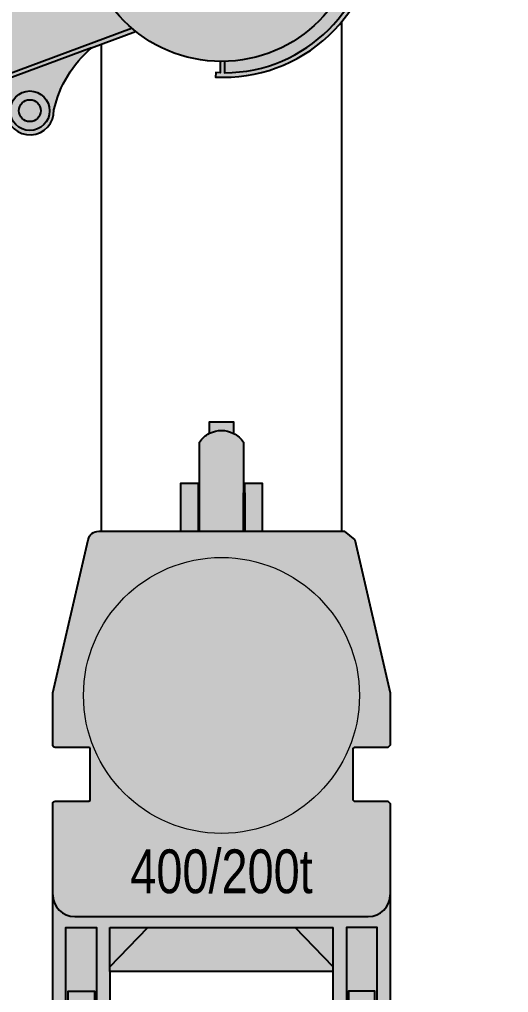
# Model space of a CAD drawing. Header units: millimetres. Extents: x -7937 to 19259, y -19600 to 24975.
# Drawn here: x 6878 to 7995, y 20353 to 22575 of the extents above; entities that cross this region are included whole.
import ezdxf
from ezdxf.enums import TextEntityAlignment as Align

# ---------------------------------------------------------------- set-up
doc = ezdxf.new("R2010")
doc.units = ezdxf.units.MM
doc.set_wipeout_variables(frame=1)
doc.layers.add('Техника. Кран LR 1400-2', color=250, linetype='Continuous')
doc.layers.add('Техника. Кран LR 1400-2 Штриховка', color=7, linetype='Continuous', true_color=0xffd147)
doc.styles.get("Standard").update_dxf_attribs({"font": ''})
doc.styles.get('Standard').set_extended_font_data('Mipgost')

# ---------------------------------------------------------------- blocks, each defined once
blk = doc.blocks.new('LR 1400-2-20241215.202716')
at = {"color": 0, "linetype": 'ByBlock', "lineweight": -2, "transparency": 16777216}
blk.add_wipeout([(290.00000000010203, -1584.9999999999561), (290.00000000002575, -867.4999999999268), (285.0000000000257, -867.4999999999268), (285.0000000001022, -984.9999999999561), (255.0000000000257, -984.9999999999266), (255.00000000010567, -629.9999999999559), (-254.9999999998945, -629.9999999999559), (-254.99999999997453, -984.9999999999266), (-284.99999999997465, -984.9999999999266), (-284.99999999997465, -867.4999999999268), (-289.9999999999744, -867.4999999999268), (-289.999999999898, -1179.9999999999557), (-178.9999999998979, -1179.9999999999557), (-178.9999999998979, -894.9999999999559), (179.0000000001022, -894.9999999999559), (179.0000000001022, -1179.9999999999557), (290.00000000010203, -1179.9999999999557), (290.00000000010203, -1419.999999999956), (240.0000000001021, -1419.999999999956), (240.00000000002564, -1469.999999999927), (190.0000000001022, -1519.999999999956), (-189.99999999989814, -1519.999999999956), (-239.99999999989802, -1469.999999999956), (-239.99999999997442, -1419.999999999927), (-289.999999999898, -1419.999999999956), (-289.999999999898, -1584.9999999999561), (-349.9999999998979, -1584.9999999999561), (-349.99999999997453, -867.4999999999268), (-354.99999999997453, -867.4999999999268), (-354.99999999989814, -984.9999999999561), (-384.99999999989814, -984.9999999999561), (-384.99999999989814, -246.4999999999559), (-384.99999999989814, -246.4999999999559), (-384.61939766245746, -244.58658283812883), (-383.5355339058342, -242.96446609401983), (-381.9134171617252, -241.88060233739634), (-379.99999999989814, -241.4999999999559), (-302.999999999898, -241.4999999999559), (-302.999999999898, -241.4999999999559), (-301.8519497028028, -241.27163859748953), (-300.87867965633836, -240.62132034351544), (-300.22836140236393, -239.6480502970512), (-299.99999999989814, -238.49999999995543), (-299.99999999989814, -121.49999999995589), (-299.99999999989814, -121.49999999995589), (-300.22836140236393, -120.35194970286057), (-300.87867965633836, -119.37867965639634), (-301.8519497028028, -118.72836140242225), (-302.999999999898, -118.49999999995589), (-379.99999999989814, -118.49999999995589), (-379.99999999989814, -118.49999999995589), (-381.9134171617236, -118.11939766251226), (-383.53553390583124, -117.03553390588922), (-384.61939766245496, -115.41341716178158), (-384.99999999989814, -113.49999999995589), (-384.99999999989814, 5.852629355796125), (-304.46481341693266, 355.6097160786744), (-304.46481341693266, 355.6097160786744), (-301.251288268894, 363.33120929019924), (-295.6708314574232, 369.56071192427953), (-288.34799164868775, 373.60103597419084), (-280.1023199994488, 375.00000000004457), (-92.99999999997453, 375.00000000007367), (-92.99999999989802, 485.0000000000441), (-52.99999999997431, 485.00000000007367), (-52.99999999997431, 463.0000000000732), (-49.99999999997431, 463.0000000000732), (-49.99999999989791, 578.5922782294592), (-49.99999999989791, 578.5922782294592), (-45.36948763556313, 584.6115843844027), (-40.01741482020316, 589.9994418363308), (-34.02909900552572, 594.6699626902487), (-27.49999999989791, 598.548694121776), (-27.49999999989791, 598.548694121776), (-27.49999999989791, 625.0236187311393), (27.50000000002558, 625.0236187311393), (27.50000000010209, 598.4406591571178), (27.50000000010209, 598.4406591571178), (34.042993377470225, 594.5161953550019), (40.036549445115156, 589.79502345235), (45.38423279163362, 584.3531063916289), (50.00000000010198, 578.2780037959828), (50.000000000102204, 578.2780037959828), (50.00000000002569, 463.0000000000732), (53.00000000002569, 463.0000000000732), (53.000000000102204, 485.0000000000441), (93.00000000010209, 485.0000000000441), (93.0000000000257, 375.00000000007367), (280.1023199996528, 375.00000000004457), (304.4648134171404, 355.6097160786744), (385.0000000000258, 5.8526293558102225), (385.0000000000258, -113.49999999992633), (380.00000000010215, -118.49999999995589), (303.00000000010215, -118.49999999995589), (300.0000000001022, -121.49999999995589), (300.0000000001022, -238.49999999995543), (303.00000000010215, -241.4999999999559), (380.00000000010215, -241.4999999999559), (385.0000000001022, -246.4999999999559), (385.0000000001022, -984.9999999999561), (355.0000000001022, -984.9999999999561), (355.0000000000257, -867.4999999999268), (350.0000000001021, -867.4999999999559), (350.0000000001021, -1584.9999999999561)], dxfattribs=at)
at = {"layer": 'Техника. Кран LR 1400-2 Штриховка', "transparency": 16777216}
h = blk.add_hatch(color=256, dxfattribs=at)
h.dxf.hatch_style = 1
edge = h.paths.add_edge_path()
edge.add_line((350.0000000001019, -1584.999999999956), (290.0000000001019, -1584.999999999956))
edge.add_line((290.0000000001019, -1584.999999999956), (290.0000000000255, -867.4999999999272))
edge.add_line((290.0000000000255, -867.4999999999272), (285.0000000000255, -867.4999999999272))
edge.add_line((285.0000000000255, -867.4999999999272), (285.0000000001019, -984.9999999999563))
edge.add_line((285.0000000001019, -984.9999999999563), (255.0000000000255, -984.9999999999272))
edge.add_line((255.0000000000255, -984.9999999999272), (255.0000000001055, -629.9999999999563))
edge.add_line((255.0000000001055, -629.9999999999563), (-254.9999999998945, -629.9999999999563))
edge.add_line((-254.9999999998945, -629.9999999999563), (-254.9999999999745, -984.9999999999272))
edge.add_line((-254.9999999999745, -984.9999999999272), (-284.9999999999745, -984.9999999999272))
edge.add_line((-284.9999999999745, -984.9999999999272), (-284.9999999999745, -867.4999999999272))
edge.add_line((-284.9999999999745, -867.4999999999272), (-289.9999999999745, -867.4999999999272))
edge.add_line((-289.9999999999745, -867.4999999999272), (-289.9999999998981, -1179.999999999956))
edge.add_line((-289.9999999998981, -1179.999999999956), (-178.9999999998981, -1179.999999999956))
edge.add_line((-178.9999999998981, -1179.999999999956), (-178.9999999998981, -894.9999999999563))
edge.add_line((-178.9999999998981, -894.9999999999563), (179.0000000001019, -894.9999999999563))
edge.add_line((179.0000000001019, -894.9999999999563), (179.0000000001019, -1179.999999999956))
edge.add_line((179.0000000001019, -1179.999999999956), (290.0000000001019, -1179.999999999956))
edge.add_line((290.0000000001019, -1179.999999999956), (290.0000000001019, -1419.999999999956))
edge.add_line((290.0000000001019, -1419.999999999956), (240.0000000001019, -1419.999999999956))
edge.add_line((240.0000000001019, -1419.999999999956), (240.0000000000255, -1469.999999999927))
edge.add_line((240.0000000000255, -1469.999999999927), (190.0000000001019, -1519.999999999956))
edge.add_line((190.0000000001019, -1519.999999999956), (-189.9999999998981, -1519.999999999956))
edge.add_line((-189.9999999998981, -1519.999999999956), (-239.9999999998981, -1469.999999999956))
edge.add_line((-239.9999999998981, -1469.999999999956), (-239.9999999999745, -1419.999999999927))
edge.add_line((-239.9999999999745, -1419.999999999927), (-289.9999999998981, -1419.999999999956))
edge.add_line((-289.9999999998981, -1419.999999999956), (-289.9999999998981, -1584.999999999956))
edge.add_line((-289.9999999998981, -1584.999999999956), (-349.9999999998981, -1584.999999999956))
edge.add_line((-349.9999999998981, -1584.999999999956), (-349.9999999999745, -867.4999999999272))
edge.add_line((-349.9999999999745, -867.4999999999272), (-354.9999999999745, -867.4999999999272))
edge.add_line((-354.9999999999745, -867.4999999999272), (-354.9999999998981, -984.9999999999563))
edge.add_line((-354.9999999998981, -984.9999999999563), (-384.9999999998981, -984.9999999999563))
edge.add_line((-384.9999999998981, -984.9999999999563), (-384.9999999998981, -246.4999999999563))
edge.add_arc((-379.9999999999091, -246.4999999999454), 4.999999999989086, 89.99999999987489, 180.0000000001251, ccw=False)
edge.add_line((-379.9999999998981, -241.4999999999563), (-302.9999999998981, -241.4999999999563))
edge.add_arc((-302.9999999998981, -238.4999999999563), 3, 270, 360)
edge.add_line((-299.9999999998981, -238.4999999999563), (-299.9999999998981, -121.4999999999563))
edge.add_arc((-302.9999999998981, -121.4999999999563), 3, 0, 90)
edge.add_line((-302.9999999998981, -118.4999999999563), (-379.9999999998981, -118.4999999999563))
edge.add_arc((-379.9999999999, -113.4999999999582), 4.999999999998181, 179.9999999999791, 270.00000000002086, ccw=False)
edge.add_line((-384.9999999998981, -113.4999999999563), (-384.9999999998981, 5.852629355795216))
edge.add_line((-384.9999999998981, 5.852629355795216), (-304.4648134169329, 355.609716078674))
edge.add_arc((-280.1023199994513, 350.0000000000519), 24.99999999999173, 89.99999999999437, 167.0330692046531, ccw=False)
edge.add_line((-280.1023199994488, 375.0000000000437), (-92.99999999997453, 375.0000000000728))
edge.add_line((-92.99999999997453, 375.0000000000728), (-92.99999999989814, 485.0000000000437))
edge.add_line((-92.99999999989814, 485.0000000000437), (-52.99999999997453, 485.0000000000728))
edge.add_line((-52.99999999997453, 485.0000000000728), (-52.99999999997453, 463.0000000000728))
edge.add_line((-52.99999999997453, 463.0000000000728), (-49.99999999997453, 463.0000000000728))
edge.add_line((-49.99999999997453, 463.0000000000728), (-49.99999999989814, 578.5922782294583))
edge.add_arc((-0.1050781003547172, 545.0000000005671), 60.14935068617764, 117.0937848985916, 146.0491762670661, ccw=False)
edge.add_line((-27.49999999989814, 598.548694121775), (-27.49999999989814, 625.0236187311384))
edge.add_line((-27.49999999989814, 625.0236187311384), (27.50000000002547, 625.0236187311384))
edge.add_line((27.50000000002547, 625.0236187311384), (27.50000000010186, 598.4406591571169))
edge.add_arc((-0.1050780989288214, 545.0000000011252), 60.14935068544354, 33.59069294546413, 62.68112639055448, ccw=False)
edge.add_line((50.00000000010186, 578.2780037959819), (50.00000000002547, 463.0000000000728))
edge.add_line((50.00000000002547, 463.0000000000728), (53.00000000002547, 463.0000000000728))
edge.add_line((53.00000000002547, 463.0000000000728), (53.00000000010186, 485.0000000000437))
edge.add_line((53.00000000010186, 485.0000000000437), (93.00000000010186, 485.0000000000437))
edge.add_line((93.00000000010186, 485.0000000000437), (93.00000000002547, 375.0000000000728))
edge.add_line((93.00000000002547, 375.0000000000728), (280.1023199996525, 375.0000000000437))
edge.add_line((280.1023199996525, 375.0000000000437), (304.4648134171402, 355.609716078674))
edge.add_line((304.4648134171402, 355.609716078674), (385.0000000000255, 5.852629355809768))
edge.add_line((385.0000000000255, 5.852629355809768), (385.0000000000255, -113.4999999999272))
edge.add_line((385.0000000000255, -113.4999999999272), (380.0000000001019, -118.4999999999563))
edge.add_line((380.0000000001019, -118.4999999999563), (303.0000000001019, -118.4999999999563))
edge.add_line((303.0000000001019, -118.4999999999563), (300.0000000001019, -121.4999999999563))
edge.add_line((300.0000000001019, -121.4999999999563), (300.0000000001019, -238.4999999999563))
edge.add_line((300.0000000001019, -238.4999999999563), (303.0000000001019, -241.4999999999563))
edge.add_line((303.0000000001019, -241.4999999999563), (380.0000000001019, -241.4999999999563))
edge.add_line((380.0000000001019, -241.4999999999563), (385.0000000001019, -246.4999999999563))
edge.add_line((385.0000000001019, -246.4999999999563), (385.0000000001019, -984.9999999999563))
edge.add_line((385.0000000001019, -984.9999999999563), (355.0000000001019, -984.9999999999563))
edge.add_line((355.0000000001019, -984.9999999999563), (355.0000000000255, -867.4999999999272))
edge.add_line((355.0000000000255, -867.4999999999272), (350.0000000001019, -867.4999999999563))
edge.add_line((350.0000000001019, -867.4999999999563), (350.0000000001019, -1584.999999999956))
at = {"color": 0, "linetype": 'ByBlock', "lineweight": -2, "transparency": 16777216}
for points in [[(350.0000000001019, -1584.999999999956), (290.0000000001019, -1584.999999999956), (290.0000000000255, -867.4999999999272), (285.0000000000255, -867.4999999999272), (285.0000000001019, -984.9999999999563), (255.0000000000255, -984.9999999999272), (255.0000000001055, -629.9999999999563), (-254.9999999998945, -629.9999999999563), (-254.9999999999745, -984.9999999999272), (-284.9999999999745, -984.9999999999272), (-284.9999999999745, -867.4999999999272), (-289.9999999999745, -867.4999999999272), (-289.9999999998981, -1179.999999999956), (-178.9999999998981, -1179.999999999956), (-178.9999999998981, -894.9999999999563), (179.0000000001019, -894.9999999999563), (179.0000000001019, -1179.999999999956), (290.0000000001019, -1179.999999999956), (290.0000000001019, -1419.999999999956), (240.0000000001019, -1419.999999999956), (240.0000000000255, -1469.999999999927), (190.0000000001019, -1519.999999999956), (-189.9999999998981, -1519.999999999956), (-239.9999999998981, -1469.999999999956), (-239.9999999999745, -1419.999999999927), (-289.9999999998981, -1419.999999999956), (-289.9999999998981, -1584.999999999956), (-349.9999999998981, -1584.999999999956), (-349.9999999999745, -867.4999999999272), (-354.9999999999745, -867.4999999999272), (-354.9999999998981, -984.9999999999563), (-384.9999999998981, -984.9999999999563), (-384.9999999998981, -246.4999999999563, -0.4142135623743737), (-379.9999999998981, -241.4999999999563), (-302.9999999998981, -241.4999999999563, 0.414213562373095), (-299.9999999998981, -238.4999999999563), (-299.9999999998981, -121.4999999999563, 0.414213562373095), (-302.9999999998981, -118.4999999999563), (-379.9999999998981, -118.4999999999563, -0.4142135623733081), (-384.9999999998981, -113.4999999999563), (-384.9999999998981, 5.852629355795216), (-304.4648134169329, 355.609716078674, -0.3493775297946557), (-280.1023199994488, 375.0000000000437), (-92.99999999997453, 375.0000000000728), (-92.99999999989814, 485.0000000000437), (-52.99999999997453, 485.0000000000728), (-52.99999999997453, 463.0000000000728), (-49.99999999997453, 463.0000000000728), (-49.99999999989814, 578.5922782294583, -0.1270182809522735), (-27.49999999989814, 598.548694121775), (-27.49999999989814, 625.0236187311384), (27.50000000002547, 625.0236187311384), (27.50000000010186, 598.4406591571169, -0.1276170645155413), (50.00000000010186, 578.2780037959819), (50.00000000002547, 463.0000000000728), (53.00000000002547, 463.0000000000728), (53.00000000010186, 485.0000000000437), (93.00000000010186, 485.0000000000437), (93.00000000002547, 375.0000000000728), (280.1023199996525, 375.0000000000437), (304.4648134171402, 355.609716078674), (385.0000000000255, 5.852629355809768), (385.0000000000255, -113.4999999999272), (380.0000000001019, -118.4999999999563), (303.0000000001019, -118.4999999999563), (300.0000000001019, -121.4999999999563), (300.0000000001019, -238.4999999999563), (303.0000000001019, -241.4999999999563), (380.0000000001019, -241.4999999999563), (385.0000000001019, -246.4999999999563), (385.0000000001019, -984.9999999999563), (355.0000000001019, -984.9999999999563), (355.0000000000255, -867.4999999999272), (350.0000000001019, -867.4999999999563), (350.0000000001019, -1584.999999999956)], [(-27.49999999989814, 598.548694121775, -0.2419839275895595), (27.50000000010186, 598.4406591571169)], [(-384.9999999998981, -454.9999999999563, 0.414213562373095), (-334.9999999998981, -504.9999999999563), (335.0000000001019, -504.9999999999563, 0.414213562373095), (385.0000000001019, -454.9999999999563)]]:
    blk.add_lwpolyline(points, format="xyb", dxfattribs=at)
for points in [[(-52.99999999997453, 463.0000000000728), (-52.99999999997453, 375.0000000000728)], [(-49.99999999989814, 375.0000000000437), (-49.99999999997453, 463.0000000000728)], [(49.99999999989814, 375.0000000000437), (49.99999999997453, 463.0000000000728)], [(52.99999999997453, 463.0000000000728), (52.99999999997453, 375.0000000000728)], [(-92.99999999997453, 375.0000000000728), (93.00000000002547, 375.0000000000728)], [(-354.9999999999745, -867.4999999999272), (-354.9999999998981, -529.9999999999563), (-284.9999999998981, -529.9999999999563), (-284.9999999999745, -867.4999999999272)], [(-254.9999999998945, -629.9999999999563), (-254.9999999998981, -529.9999999999563)], [(-254.9999999998981, -619.9999999999491), (-168.0880102672636, -529.9999999999563)], [(-254.9999999998981, -529.9999999999563), (255.0000000001055, -529.9999999999563)], [(254.9999999998981, -619.9999999999491), (168.0880102672636, -529.9999999999563)], [(254.9999999998945, -629.9999999999563), (254.9999999998981, -529.9999999999563)], [(354.9999999999745, -867.4999999999272), (354.9999999998981, -529.9999999999563), (284.9999999998981, -529.9999999999563), (284.9999999999745, -867.4999999999272)], [(-349.9999999999745, -867.4999999999272), (-349.9999999998981, -674.9999999999563), (-289.9999999998981, -674.9999999999563), (-289.9999999999745, -867.4999999999272)], [(349.9999999999745, -867.4999999999272), (349.9999999998981, -674.9999999999563), (289.9999999998981, -674.9999999999563), (289.9999999999745, -867.4999999999272)], [(-289.9999999998981, -1419.999999999956), (-289.9999999998981, -1179.999999999956)], [(-178.9999999998981, -1179.999999999956), (179.0000000001019, -1179.999999999956)], [(289.9999999998981, -1419.999999999956), (289.9999999998981, -1179.999999999956)]]:
    blk.add_lwpolyline(points, dxfattribs=at)
at = {"color": 0, "linetype": 'ByBlock', "lineweight": 5, "transparency": 16777216}
blk.add_circle((0, 0), 315, dxfattribs=at)
at = {"layer": 'Defpoints', "color": 0, "linetype": 'ByBlock', "lineweight": -2, "transparency": 16777216, "insert": (0, -402.2794832976142), "char_height": 100, "attachment_point": 5}
blk.add_mtext_dynamic_manual_height_columns('\\A1;{\\W0.8;400/200t}', width=706.8834519474185, gutter_width=1, heights=[0], dxfattribs=at)
blk = doc.blocks.new('LR 1400-2-20241215.203041')
at = {"color": 0, "linetype": 'ByBlock', "lineweight": -2, "transparency": 16777216}
blk.add_blockref('LR 1400-2-20241215.202716', (-6.184563972055912e-11, 2444), dxfattribs=at)
blk = doc.blocks.new('LR 1400-2-20241221.091921')
at = {"color": 0, "linetype": 'ByBlock', "lineweight": -2, "transparency": 16777216}
blk.add_wipeout([(128, -90.0000000000291), (128, -75.00985846164258), (141.99999999998545, -75.00985846164258), (141.99999999999272, -89.3624466291003), (68.46071415134043, -112.55001400935726), (68.46071415134043, -112.55001400935726), (41.69446709375575, -131.09809288064798), (30.1096826792957, -161.53254673534684), (37.76759650565873, -193.1840801451408), (61.983601667521725, -214.95673054337908), (94.2683816028416, -219.2177393313625), (99.21953247489728, -218.13437434432535), (99.21953247489728, -218.13437434432535), (141.20882864155692, -221.25725583833218), (182.14226181653248, -231.1217086820975), (220.94472376205704, -247.46864504225914), (256.5970757632092, -269.86871598373205), (256.5970757632092, -269.86871598373205), (315.5265630722205, -359.2328692601295), (428.3154634645032, -530.272615960778), (267.04670176062064, -568.8629159142656), (265.16536398031167, -559.0403804059388), (255.31728644439863, -560.776862183651), (255.31728644439863, -560.776862183651), (279.2955454661393, -640.1736524567666), (321.2824911373026, -711.6991975759311), (378.92040831776876, -771.3370858222845), (448.97272459653993, -815.7384393530706), (527.5057552520727, -842.4099655082036), (610.1095935284404, -849.8539639901055), (674.7858935060722, -841.9167590706836), (674.7858935060722, -841.9167590706836), (691.2390505995063, -835.0666388919624), (704.2444101470448, -822.8809444988058), (712.1496124773347, -806.9078952933055), (713.950284164428, -789.1769024762223), (713.9502841644277, -789.1769024762223), (741.4576098848136, -776.9609991717687), (767.673488911947, -762.1755688883493), (792.358581628059, -744.9555961988199), (815.287523831204, -725.4582919934694), (815.2875238312043, -725.4582919934687), (927.8232344650969, -764.2821209401368), (927.8232344650969, -764.2821209401368), (964.0419050710561, -766.5343888761297), (996.2615941258578, -749.8383879019336), (1015.3064852907221, -718.9489571555289), (1015.7528010976665, -682.6630699055393), (1005.6816730879, -660.967304998022), (951.3461333770683, -583.4555226585044), (951.3461333770683, -583.4555226585044), (947.1021353778794, -574.6027754571708), (945.9433934062614, -564.8539309578957), (947.9939992669108, -555.2530108128205), (953.0343498141737, -546.8281951834704), (953.0343498141737, -546.8281951834704), (970.1559048715718, -517.7657367253632), (970.1559048715718, -517.7657367253632), (974.6987671946883, -504.58209069359236), (973.7338412105713, -490.67112240871097), (967.4142910942553, -478.2409411105489), (956.7432286865296, -469.2646084591686), (910.978085058952, -444.3338616165272), (760, -362.0879399600433), (760.0000000088692, 348.2778345685656), (961.5408332566001, 382.9865001050057), (961.5408332566001, 382.9865001050057), (993.0082121795731, 397.32843571356534), (1013.3525452223595, 425.2926121957403), (1017.3122570186117, 459.64676384838094), (1003.8632627776824, 491.5060106566384), (985.4837308362912, 515.3575334416819), (993.4047988940583, 521.4613585391708), (801.1343083216925, 770.9750023646052), (793.2132402639106, 764.8711772671377), (760.0000000029175, 807.9727295443518), (760.000000009153, 1383.990141535869), (749.9999999991996, 1383.990141535869), (749.9999999991996, 1733.0000000064542), (749.9999999991996, 1733.0000000064542), (750.4799462371318, 1737.875137287118), (751.9013570796288, 1742.5630902640005), (754.2096564637769, 1746.8838617055098), (757.3162156211401, 1750.671552571781), (867.2940550040946, 1860.7255159018532), (867.2940550040946, 1860.7255159018532), (878.8635842971355, 1885.6992960024845), (871.5591091105912, 1912.2358433066538), (848.839041421707, 1927.7710364110144), (821.4605338269903, 1924.9495080196502), (534.2270018533599, 1784.810655056026), (534.2270018533599, 1784.810655056026), (520.0344577555329, 1776.9074940864566), (506.77977889792624, 1767.5159154299458), (494.61842102087553, 1756.7460669692664), (483.6930169948246, 1744.7242614415086), (189.89919481983065, 1383.990141535869), (128, 1383.9901415358763), (128.00000000000728, 1389.9999999999854), (0, 1389.9999999999995), (0, 1389.9999999999995), (-40.696066712963784, 1380.2734710480022), (-72.5958785122366, 1353.1962256465386), (-88.80444777495154, 1314.620877380893), (-85.81837187434758, 1272.885298289716), (-64.2830764482037, 1237.0104287809804), (-28.853309817682202, 1214.750445675263), (-7.275957614183426e-12, 1209.9999999999927), (128, 1209.9999999999854), (128, 1224.9901415358768), (140, 1224.9901415358768), (140, 83.83275304063864), (128.00000000000728, 83.83275304064591), (128.00000000000728, 89.99999999997863), (0, 89.99999999997863), (0, 89.99999999997863), (-40.69606671296083, 80.27347104797809), (-72.59587851222864, 53.196225646513994), (-88.80444777493835, 14.620877380868933), (-85.81837187432825, -27.11470171030487), (-64.28307644817983, -62.98957121903368), (-28.8533098176556, -85.2495543247428), (0, -90.00000000000546)], dxfattribs=at)
at = {"layer": 'Техника. Кран LR 1400-2 Штриховка', "transparency": 16777216}
h = blk.add_hatch(color=256, dxfattribs=at)
h.dxf.hatch_style = 1
edge = h.paths.add_edge_path()
edge.add_line((0, -90.00000000000546), (128, -90.0000000000291))
edge.add_line((128, -90.0000000000291), (128, -75.00985846164258))
edge.add_line((128, -75.00985846164258), (141.9999999999854, -75.00985846164258))
edge.add_line((141.9999999999854, -75.00985846164258), (141.9999999999927, -89.3624466291003))
edge.add_line((141.9999999999927, -89.3624466291003), (68.46071415134065, -112.5500140093573))
edge.add_arc((85.0000000001677, -165.0042990929344), 55.00000000016727, 107.5005099676636, 284.9832678740049)
edge.add_arc((101.0081347078953, -477.9343518234396), 259.8061342541702, 53.21130888614749, 90.39444861063191, ccw=False)
edge.add_line((256.5970757632094, -269.8687159837318), (315.5265630722206, -359.2328692601295))
edge.add_line((315.5265630722206, -359.2328692601295), (428.3154634645034, -530.2726159607782))
edge.add_line((428.3154634645034, -530.2726159607782), (267.0467017606206, -568.8629159142656))
edge.add_line((267.0467017606206, -568.8629159142656), (265.1653639803117, -559.0403804059388))
edge.add_line((265.1653639803117, -559.0403804059388), (255.3172864443986, -560.7768621836512))
edge.add_arc((600.0000000000001, -499.9999999999258), 350.0000000013605, 190.0000000000106, 282.337744337674)
edge.add_arc((664.1021944362233, -793.0715077747078), 49.99999999982138, 282.337744334897, 364.4674141538313)
edge.add_arc((599.999999999912, -495.5098584638789), 315.0000000001932, 291.2075200335415, 313.114022841864)
edge.add_line((815.2875238312045, -725.4582919934692), (927.8232344650969, -764.2821209401372))
edge.add_arc((949.9999999852238, -700.0000000138721), 67.99999999789462, 250.9660166313686, 395.0303467852247)
edge.add_line((1005.6816730879, -660.967304998022), (951.3461333770683, -583.4555226585044))
edge.add_arc((975.9115773961893, -566.2352160335399), 30.000000001906, 139.6916669161048, 215.0303467821867, ccw=False)
edge.add_line((953.0343498141738, -546.8281951834706), (970.1559048715717, -517.7657367253632))
edge.add_arc((939.9999999961798, -500.0000000010624), 35.00000000301225, 329.4964014578123, 421.4204823214346)
edge.add_line((956.7432286865296, -469.2646084591688), (910.9780850589523, -444.3338616165274))
edge.add_line((910.9780850589523, -444.3338616165274), (760, -362.0879399600435))
edge.add_line((760, -362.0879399600435), (760.0000000088694, 348.2778345685656))
edge.add_line((760.0000000088694, 348.2778345685656), (961.5408332566003, 382.9865001050057))
edge.add_arc((949.9999999844081, 449.9999999934269), 67.99999999935267, 279.7714313188974, 397.6171660518857)
edge.add_line((1003.863262777682, 491.5060106566384), (985.4837308362912, 515.3575334416819))
edge.add_line((985.4837308362912, 515.3575334416819), (993.4047988940583, 521.4613585391708))
edge.add_line((993.4047988940583, 521.4613585391708), (801.1343083216925, 770.9750023646047))
edge.add_line((801.1343083216925, 770.9750023646047), (793.2132402639108, 764.8711772671377))
edge.add_line((793.2132402639108, 764.8711772671377), (760.0000000029177, 807.9727295443518))
edge.add_line((760.0000000029177, 807.9727295443518), (760.0000000091532, 1383.990141535869))
edge.add_line((760.0000000091532, 1383.990141535869), (749.9999999991996, 1383.990141535869))
edge.add_line((749.9999999991996, 1383.990141535869), (749.9999999991996, 1733.000000006454))
edge.add_arc((774.9999999990906, 1733.000000006466), 24.99999999989097, 135.0198225012804, 180.0000000000271, ccw=False)
edge.add_line((757.3162156211401, 1750.671552571781), (867.2940550040948, 1860.725515901853))
edge.add_arc((838.9999999992134, 1889.000000006429), 39.99999999998988, 315.0198225013705, 476.0073635341431)
edge.add_line((821.4605338269903, 1924.94950801965), (534.22700185336, 1784.810655056026))
edge.add_arc((599.9999999991693, 1650.000000006378), 150.0000000000127, 116.007363534122, 140.8394871151584)
edge.add_line((483.6930169948246, 1744.724261441508), (189.8991948198309, 1383.990141535869))
edge.add_line((189.8991948198309, 1383.990141535869), (128, 1383.990141535876))
edge.add_line((128, 1383.990141535876), (128.0000000000073, 1389.999999999985))
edge.add_line((128.0000000000073, 1389.999999999985), (0, 1390))
edge.add_arc((-3.622990796259273e-12, 1299.999999999996), 90.00000000000364, 89.9999999999977, 269.9999999999977)
edge.add_line((-7.275957614183426e-12, 1209.999999999993), (128, 1209.999999999985))
edge.add_line((128, 1209.999999999985), (128, 1224.990141535876))
edge.add_line((128, 1224.990141535876), (140, 1224.990141535876))
edge.add_line((140, 1224.990141535876), (140, 83.83275304063864))
edge.add_line((140, 83.83275304063864), (128.0000000000073, 83.83275304064591))
edge.add_line((128.0000000000073, 83.83275304064591), (128.0000000000073, 89.99999999997817))
edge.add_line((128.0000000000073, 89.99999999997817), (0, 89.99999999997817))
edge.add_arc((1.498801083243825e-14, -1.364242052659392e-11), 89.99999999999181, 90.00000000000001, 270)
edge = h.paths.add_edge_path(flags=16)
edge.add_arc((950, -700), 30, 0, 360)
edge = h.paths.add_edge_path(flags=16)
edge.add_arc((950, 450), 30, 0, 360)
at = {"color": 0, "linetype": 'ByBlock', "lineweight": -2, "transparency": 16777216}
for points in [[(68.46071415134065, -112.5500140093573, 0.9782707094431369), (99.21953247489728, -218.1343743443258, -0.1636807413918717), (256.5970757632094, -269.8687159837318), (315.5265630722206, -359.2328692601295), (428.3154634645034, -530.2726159607782), (267.0467017606206, -568.8629159142656), (265.1653639803117, -559.0403804059388), (255.3172864443986, -560.7768621836512, 0.4262151211665299), (674.7858935060722, -841.9167590706838, 0.3745296991509812)], [(294.8079372623688, -572.5021963540676), (269.2161777536894, -578.6260957736304, 0.4089421050636098), (672.6491536935646, -832.14770882423, 0.361298276326807), (704.0825325093028, -791.8174872771324)]]:
    blk.add_lwpolyline(points, format="xyb", dxfattribs=at)
for points in [[(149.9999999999927, -75.00985846164258), (149.9999999999927, -89.99999999995634), (320.6891332966115, -348.8718144075465)], [(256.5970757632094, -269.8687159837318), (141.9999999999927, -96.08694541521254), (141.9999999999927, -89.3624466291003)]]:
    blk.add_lwpolyline(points, dxfattribs=at)
for radius in [44.99999999998545, 25]:
    blk.add_circle((84.99999999989086, -165.0042990930233), radius, dxfattribs=at)
blk.add_wipeout([(905.1769917279953, -416.9487109661328), (876.3206113025461, -343.76534864858274), (830.2305823021826, -280.01423541825795), (769.7814617816807, -229.67142024411532), (698.7433590166471, -195.87669925244904), (621.5468001727204, -180.73779195977409), (543.0064038917661, -185.19888637602662), (468.0206016807937, -208.9817515973782), (401.2661310344121, -250.60309059651934), (346.90635523739843, -307.46705094627396), (308.3316014473281, -376.0271237393763), (287.94771173131363, -452.0073333429659), (287.025994770599, -530.668922757396), (305.6239364910861, -607.1059018651641), (342.58161476348914, -676.5510257261928), (395.5940417821973, -734.6731195713581), (461.3549222511879, -777.847206837949), (535.7628614223913, -803.3805928189447), (614.177162140372, -809.6808034717833), (691.707257264839, -796.354905327524), (763.5177260609565, -764.2340120858679), (825.1298712017378, -715.3214494612073), (872.7010475356046, -652.667811150474), (903.2643213569297, -580.1806984704757), (914.9135130367204, -502.3810098813333), (914.9999999999952, -495)], dxfattribs=at)
at = {"layer": 'Техника. Кран LR 1400-2 Штриховка', "true_color": 0xadadad, "transparency": 16777216}
h = blk.add_hatch(color=253, dxfattribs=at)
h.dxf.hatch_style = 1
edge = h.paths.add_edge_path()
edge.add_arc((599.9999999999927, -495), 315.0000000000026, 0, 360)
at = {"color": 0, "linetype": 'ByBlock', "lineweight": -2, "transparency": 16777216}
blk.add_circle((599.9999999999927, -495), 315.0000000000026, dxfattribs=at)
blk = doc.blocks.new('*U258')
at = {"color": 0, "linetype": 'ByBlock', "lineweight": -2, "transparency": 16777216}
blk.add_lwpolyline([(7064.625865400471, 22794.20240326711), (7064.625865400471, 21031.47577095592), (7614.625865400471, 21031.47577095592), (7614.625865400471, 22794.20240326711)], close=True, dxfattribs=at)
at = {"layer": 'Defpoints', "color": 0, "linetype": 'ByBlock', "lineweight": -2, "transparency": 16777216, "width": 0.8}
blk.add_attdef('МАРКА', text='', height=250, dxfattribs=at).set_placement((-2374.264051186935, 2508.569947770928), align=Align.MIDDLE_CENTER)
at = {"color": 0, "linetype": 'ByBlock', "lineweight": -2, "transparency": 16777216, "rotation": 76.99999999999999}
blk.add_blockref('LR 1400-2-20241221.091921', (6722.342050725858, 22320.9311362961), dxfattribs=at)
at = {"color": 0, "linetype": 'ByBlock', "lineweight": -2, "transparency": 16777216}
blk.add_blockref('LR 1400-2-20241215.203041', (7339.625865400471, 18587.47577095592), dxfattribs=at)

msp = doc.modelspace()

# ---------------------------------------------------------------- block references
at = {"layer": 'Техника. Кран LR 1400-2', "transparency": 33554687}
msp.add_blockref('*U258', (0, 0), dxfattribs=at)

doc.saveas('drawing.dxf')
